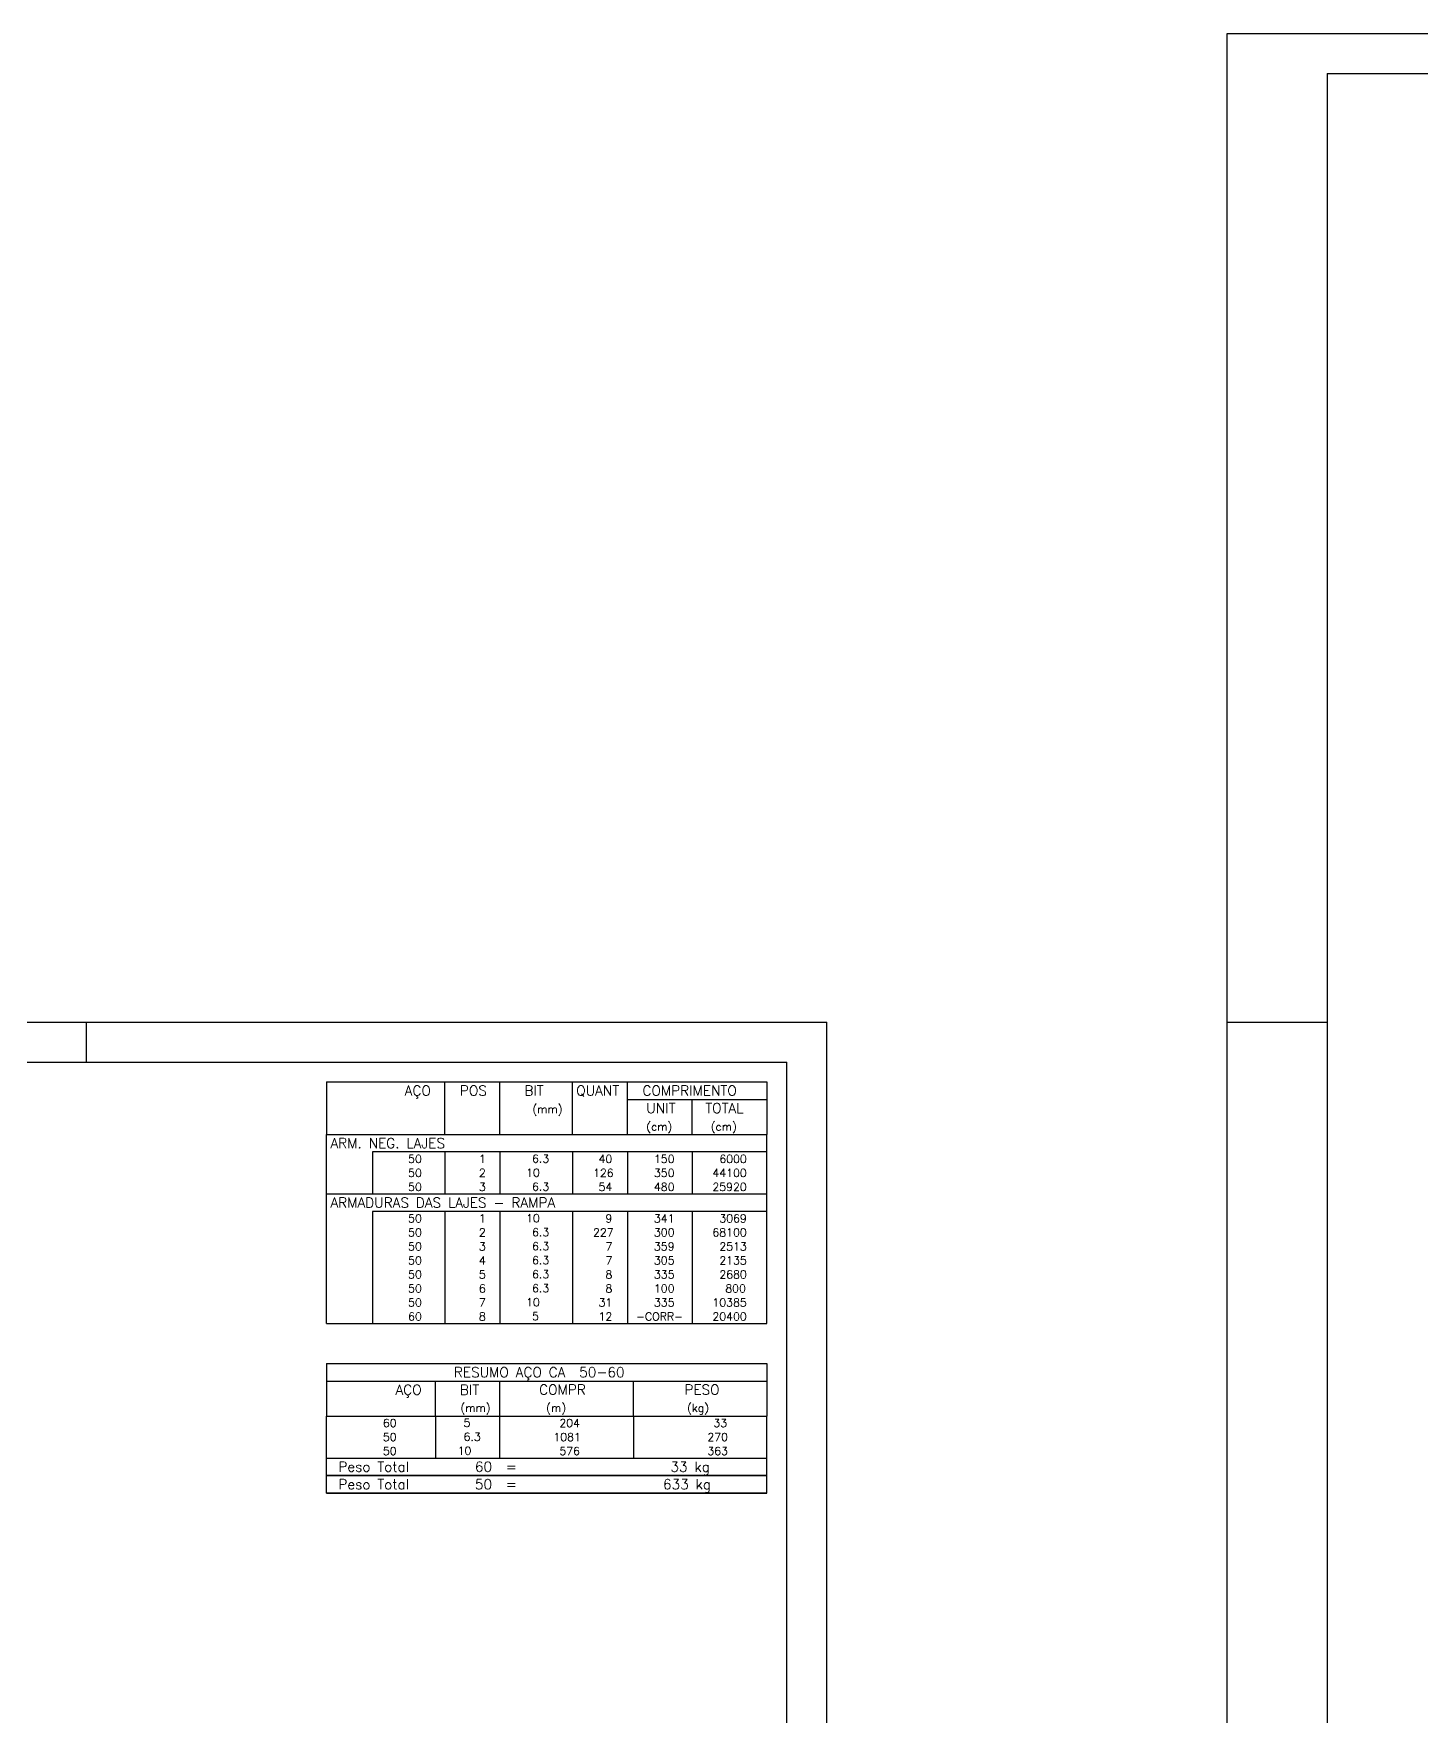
# Model space of a CAD drawing. Extents: x 797 to 1056, y -75 to 15.
# Drawn here: x 828.7 to 846.03, y -54.29 to -33.26 of the extents above; entities that cross this region are included whole.
import ezdxf

# ---------------------------------------------------------------- set-up
doc = ezdxf.new("R2010")
doc.units = 0
doc.header["$MEASUREMENT"] = 0
for name, color, linetype in [('06', 6, 'CONTINUOUS'), ('1', 2, 'CONTINUOUS'), ('CERCADURA', 7, 'CONTINUOUS')]:
    doc.layers.add(name, color=color, linetype=linetype)
doc.styles.get("Standard").update_dxf_attribs({"font": 'ROMANS.SHX'})

msp = doc.modelspace()

# ---------------------------------------------------------------- linework, layer by layer
at = {"layer": '06'}
for p, q in [((844.86, -33.763), (902.56, -33.763)), ((844.86, -33.763), (844.86, -74.813)), ((797.81, -46.113), (838.11, -46.113)), ((838.11, -74.813), (838.11, -46.113))]:
    msp.add_line(p, q, dxfattribs=at)
at = {"layer": '1', "linetype": 'Continuous'}
for p, q in [((832.36, -46.361), (832.36, -47.017)), ((832.36, -46.361), (837.86, -46.361)), ((833.835, -47.017), (833.835, -46.361)), ((834.525, -47.017), (834.525, -46.361)), ((835.43, -47.017), (835.43, -46.361)), ((836.12, -47.017), (836.12, -46.361)), ((837.86, -46.361), (837.86, -47.017)), ((836.12, -46.579), (837.86, -46.579)), ((836.925, -47.017), (836.925, -46.579)), ((832.36, -47.017), (837.86, -47.017)), ((832.36, -47.236), (832.36, -47.017)), ((832.36, -47.017), (837.86, -47.017)), ((837.86, -47.236), (837.86, -47.017)), ((832.36, -47.411), (832.36, -47.236)), ((837.86, -47.236), (832.935, -47.236)), ((832.935, -47.236), (832.935, -47.411)), ((833.835, -47.236), (833.835, -47.411)), ((834.525, -47.236), (834.525, -47.411)), ((835.43, -47.236), (835.43, -47.411)), ((836.12, -47.236), (836.12, -47.411)), ((836.925, -47.236), (836.925, -47.411)), ((837.86, -47.411), (837.86, -47.236)), ((832.36, -47.586), (832.36, -47.411)), ((832.935, -47.411), (832.935, -47.586)), ((833.835, -47.411), (833.835, -47.586)), ((834.525, -47.411), (834.525, -47.586)), ((835.43, -47.411), (835.43, -47.586)), ((836.12, -47.411), (836.12, -47.586)), ((836.925, -47.411), (836.925, -47.586)), ((837.86, -47.586), (837.86, -47.411)), ((832.36, -47.761), (832.36, -47.586)), ((832.935, -47.586), (832.935, -47.761)), ((833.835, -47.586), (833.835, -47.761)), ((834.525, -47.586), (834.525, -47.761)), ((835.43, -47.586), (835.43, -47.761)), ((836.12, -47.586), (836.12, -47.761)), ((836.925, -47.586), (836.925, -47.761)), ((837.86, -47.761), (837.86, -47.586)), ((832.36, -47.979), (832.36, -47.761)), ((832.36, -47.761), (837.86, -47.761)), ((837.86, -47.979), (837.86, -47.761)), ((832.36, -48.154), (832.36, -47.979)), ((837.86, -47.979), (832.935, -47.979)), ((832.935, -47.979), (832.935, -48.154)), ((833.835, -47.979), (833.835, -48.154)), ((834.525, -47.979), (834.525, -48.154)), ((835.43, -47.979), (835.43, -48.154)), ((836.12, -47.979), (836.12, -48.154)), ((836.925, -47.979), (836.925, -48.154)), ((837.86, -48.154), (837.86, -47.979)), ((832.36, -48.329), (832.36, -48.154)), ((832.36, -48.504), (832.36, -48.329)), ((832.935, -48.154), (832.935, -48.329)), ((832.935, -48.329), (832.935, -48.504)), ((833.835, -48.154), (833.835, -48.329)), ((833.835, -48.329), (833.835, -48.504)), ((834.525, -48.154), (834.525, -48.329)), ((834.525, -48.329), (834.525, -48.504)), ((835.43, -48.154), (835.43, -48.329)), ((835.43, -48.329), (835.43, -48.504)), ((836.12, -48.154), (836.12, -48.329)), ((836.12, -48.329), (836.12, -48.504)), ((836.925, -48.154), (836.925, -48.329)), ((836.925, -48.329), (836.925, -48.504)), ((837.86, -48.329), (837.86, -48.154)), ((837.86, -48.504), (837.86, -48.329)), ((832.36, -48.679), (832.36, -48.504)), ((832.935, -48.504), (832.935, -48.679)), ((833.835, -48.504), (833.835, -48.679)), ((834.525, -48.504), (834.525, -48.679)), ((835.43, -48.504), (835.43, -48.679)), ((836.12, -48.504), (836.12, -48.679)), ((836.925, -48.504), (836.925, -48.679)), ((837.86, -48.679), (837.86, -48.504)), ((832.36, -48.854), (832.36, -48.679)), ((832.935, -48.679), (832.935, -48.854)), ((833.835, -48.679), (833.835, -48.854)), ((834.525, -48.679), (834.525, -48.854)), ((835.43, -48.679), (835.43, -48.854)), ((836.12, -48.679), (836.12, -48.854)), ((836.925, -48.679), (836.925, -48.854)), ((837.86, -48.854), (837.86, -48.679)), ((832.36, -49.029), (832.36, -48.854)), ((832.935, -48.854), (832.935, -49.029)), ((833.835, -48.854), (833.835, -49.029)), ((834.525, -48.854), (834.525, -49.029)), ((835.43, -48.854), (835.43, -49.029)), ((836.12, -48.854), (836.12, -49.029)), ((836.925, -48.854), (836.925, -49.029)), ((837.86, -49.029), (837.86, -48.854)), ((832.36, -49.204), (832.36, -49.029)), ((832.935, -49.029), (832.935, -49.204)), ((833.835, -49.029), (833.835, -49.204)), ((834.525, -49.029), (834.525, -49.204)), ((835.43, -49.029), (835.43, -49.204)), ((836.12, -49.029), (836.12, -49.204)), ((836.925, -49.029), (836.925, -49.204)), ((837.86, -49.204), (837.86, -49.029)), ((832.36, -49.379), (832.36, -49.204)), ((832.36, -49.379), (837.86, -49.379)), ((832.935, -49.204), (832.935, -49.379)), ((833.835, -49.204), (833.835, -49.379)), ((834.525, -49.204), (834.525, -49.379)), ((835.43, -49.204), (835.43, -49.379)), ((836.12, -49.204), (836.12, -49.379)), ((836.925, -49.204), (836.925, -49.379)), ((837.86, -49.379), (837.86, -49.204)), ((832.36, -49.879), (832.36, -50.536)), ((832.36, -49.879), (837.86, -49.879)), ((837.86, -49.879), (837.86, -50.536)), ((832.36, -50.098), (837.86, -50.098)), ((833.72, -50.536), (833.72, -50.098)), ((834.525, -50.536), (834.525, -50.098)), ((836.193, -50.536), (836.193, -50.098)), ((832.36, -50.536), (837.86, -50.536)), ((832.36, -50.711), (832.36, -50.536)), ((833.72, -50.536), (833.72, -50.711)), ((834.525, -50.711), (834.525, -50.536)), ((836.193, -50.536), (836.193, -50.711)), ((837.86, -50.711), (837.86, -50.536)), ((832.36, -50.886), (832.36, -50.711)), ((833.72, -50.711), (833.72, -50.886)), ((834.525, -50.886), (834.525, -50.711)), ((836.193, -50.711), (836.193, -50.886)), ((837.86, -50.886), (837.86, -50.711)), ((832.36, -51.061), (832.36, -50.886)), ((832.36, -51.061), (837.86, -51.061)), ((832.36, -51.279), (832.36, -51.061)), ((832.36, -51.061), (837.86, -51.061)), ((833.72, -50.886), (833.72, -51.061)), ((834.525, -51.061), (834.525, -50.886)), ((836.193, -50.886), (836.193, -51.061)), ((837.86, -51.061), (837.86, -50.886)), ((837.86, -51.279), (837.86, -51.061)), ((837.86, -51.279), (832.36, -51.279)), ((832.36, -51.498), (832.36, -51.279)), ((832.36, -51.279), (837.86, -51.279)), ((837.86, -51.498), (837.86, -51.279)), ((837.86, -51.498), (832.36, -51.498)), ((832.36, -51.498), (837.86, -51.498))]:
    msp.add_line(p, q, dxfattribs=at)
at = {"layer": 'CERCADURA'}
for p, q in [((843.61, -75.313), (843.61, -33.263)), ((843.61, -33.263), (903.06, -33.263)), ((796.56, -45.613), (838.61, -45.613)), ((829.36, -46.113), (829.36, -45.613)), ((838.61, -75.313), (838.61, -45.613)), ((843.61, -45.613), (844.86, -45.613))]:
    msp.add_line(p, q, dxfattribs=at)

# ---------------------------------------------------------------- texts
at = {"layer": '1', "linetype": 'Continuous'}
for s, height, p in [('AÇO', 0.125, (833.335, -46.532)), ('POS', 0.125, (834.025, -46.532)), ('BIT', 0.125, (834.83, -46.532)), ('QUANT', 0.125, (835.478, -46.532)), ('COMPRIMENTO', 0.125, (836.305, -46.532)), ('(mm)', 0.1, (834.93, -46.751)), ('UNIT', 0.125, (836.353, -46.751)), ('TOTAL', 0.125, (837.09, -46.751)), ('(cm)', 0.1, (836.353, -46.97)), ('(cm)', 0.1, (837.158, -46.97)), ('ARM. NEG. LAJES', 0.125, (832.408, -47.189)), ('     50 ', 0.1, (833.005, -47.373)), ('  1', 0.1, (834.125, -47.373)), ('    6.3', 0.1, (834.628, -47.37)), ('  40', 0.1, (835.62, -47.373)), ('   150', 0.1, (836.225, -47.373)), ('   6000', 0.1, (837.042, -47.373)), ('     50 ', 0.1, (833.005, -47.548)), ('  2', 0.1, (834.125, -47.548)), ('   10  ', 0.1, (834.628, -47.545)), (' 126', 0.1, (835.62, -47.548)), ('   350', 0.1, (836.225, -47.548)), ('  44100', 0.1, (837.042, -47.548)), ('     50 ', 0.1, (833.005, -47.723)), ('  3', 0.1, (834.125, -47.723)), ('    6.3', 0.1, (834.628, -47.72)), ('  54', 0.1, (835.62, -47.723)), ('   480', 0.1, (836.225, -47.723)), ('  25920', 0.1, (837.042, -47.723)), ('ARMADURAS DAS LAJES - RAMPA', 0.125, (832.408, -47.932)), ('     50 ', 0.1, (833.005, -48.117)), ('  1', 0.1, (834.125, -48.117)), ('   10  ', 0.1, (834.628, -48.114)), ('   9', 0.1, (835.62, -48.117)), ('   341', 0.1, (836.225, -48.117)), ('   3069', 0.1, (837.042, -48.117)), ('     50 ', 0.1, (833.005, -48.292)), ('  2', 0.1, (834.125, -48.292)), ('    6.3', 0.1, (834.628, -48.289)), (' 227', 0.1, (835.62, -48.292)), ('   300', 0.1, (836.225, -48.292)), ('  68100', 0.1, (837.042, -48.292)), ('     50 ', 0.1, (833.005, -48.467)), ('     50 ', 0.1, (833.005, -48.642)), ('  3', 0.1, (834.125, -48.467)), ('  4', 0.1, (834.125, -48.642)), ('    6.3', 0.1, (834.628, -48.464)), ('    6.3', 0.1, (834.628, -48.639)), ('   7', 0.1, (835.62, -48.467)), ('   7', 0.1, (835.62, -48.642)), ('   359', 0.1, (836.225, -48.467)), ('   305', 0.1, (836.225, -48.642)), ('   2513', 0.1, (837.042, -48.467)), ('   2135', 0.1, (837.042, -48.642)), ('     50 ', 0.1, (833.005, -48.817)), ('  5', 0.1, (834.125, -48.817)), ('    6.3', 0.1, (834.628, -48.814)), ('   8', 0.1, (835.62, -48.817)), ('   335', 0.1, (836.225, -48.817)), ('   2680', 0.1, (837.042, -48.817)), ('     50 ', 0.1, (833.005, -48.992)), ('  6', 0.1, (834.125, -48.992)), ('    6.3', 0.1, (834.628, -48.989)), ('   8', 0.1, (835.62, -48.992)), ('   100', 0.1, (836.225, -48.992)), ('    800', 0.1, (837.042, -48.992)), ('     50 ', 0.1, (833.005, -49.167)), ('  7', 0.1, (834.125, -49.167)), ('   10  ', 0.1, (834.628, -49.164)), ('  31', 0.1, (835.62, -49.167)), ('   335', 0.1, (836.225, -49.167)), ('  10385', 0.1, (837.042, -49.167)), ('     60 ', 0.1, (833.005, -49.342)), ('  8', 0.1, (834.125, -49.342)), ('    5  ', 0.1, (834.628, -49.339)), ('  12', 0.1, (835.62, -49.342)), ('-CORR-', 0.1, (836.225, -49.342)), ('  20400', 0.1, (837.042, -49.342)), ('RESUMO AÇO CA  50-60', 0.125, (833.95, -50.051)), ('AÇO', 0.125, (833.22, -50.27)), ('BIT', 0.125, (834.025, -50.27)), ('COMPR', 0.125, (835.014, -50.268)), ('PESO', 0.125, (836.829, -50.268)), ('(mm)', 0.1, (834.032, -50.484)), ('(m)', 0.1, (835.103, -50.484)), ('(kg)', 0.1, (836.863, -50.484)), ('     60 ', 0.1, (832.69, -50.673)), ('    5  ', 0.1, (833.773, -50.67)), ('     204', 0.1, (834.894, -50.673)), ('     33', 0.1, (836.818, -50.673)), ('     50 ', 0.1, (832.69, -50.848)), ('    6.3', 0.1, (833.773, -50.845)), ('    1081', 0.1, (834.894, -50.848)), ('    270', 0.1, (836.818, -50.848)), ('     50 ', 0.1, (832.69, -51.023)), ('   10  ', 0.1, (833.773, -51.02)), ('     576', 0.1, (834.894, -51.023)), ('    363', 0.1, (836.818, -51.023)), ('Peso Total        60  =', 0.125, (832.506, -51.232)), ('     33 kg', 0.125, (836.189, -51.232)), ('Peso Total        50  =', 0.125, (832.506, -51.451)), ('    633 kg', 0.125, (836.189, -51.451))]:
    msp.add_text(s, height=height, dxfattribs=at).set_placement(p)

doc.saveas('drawing.dxf')
